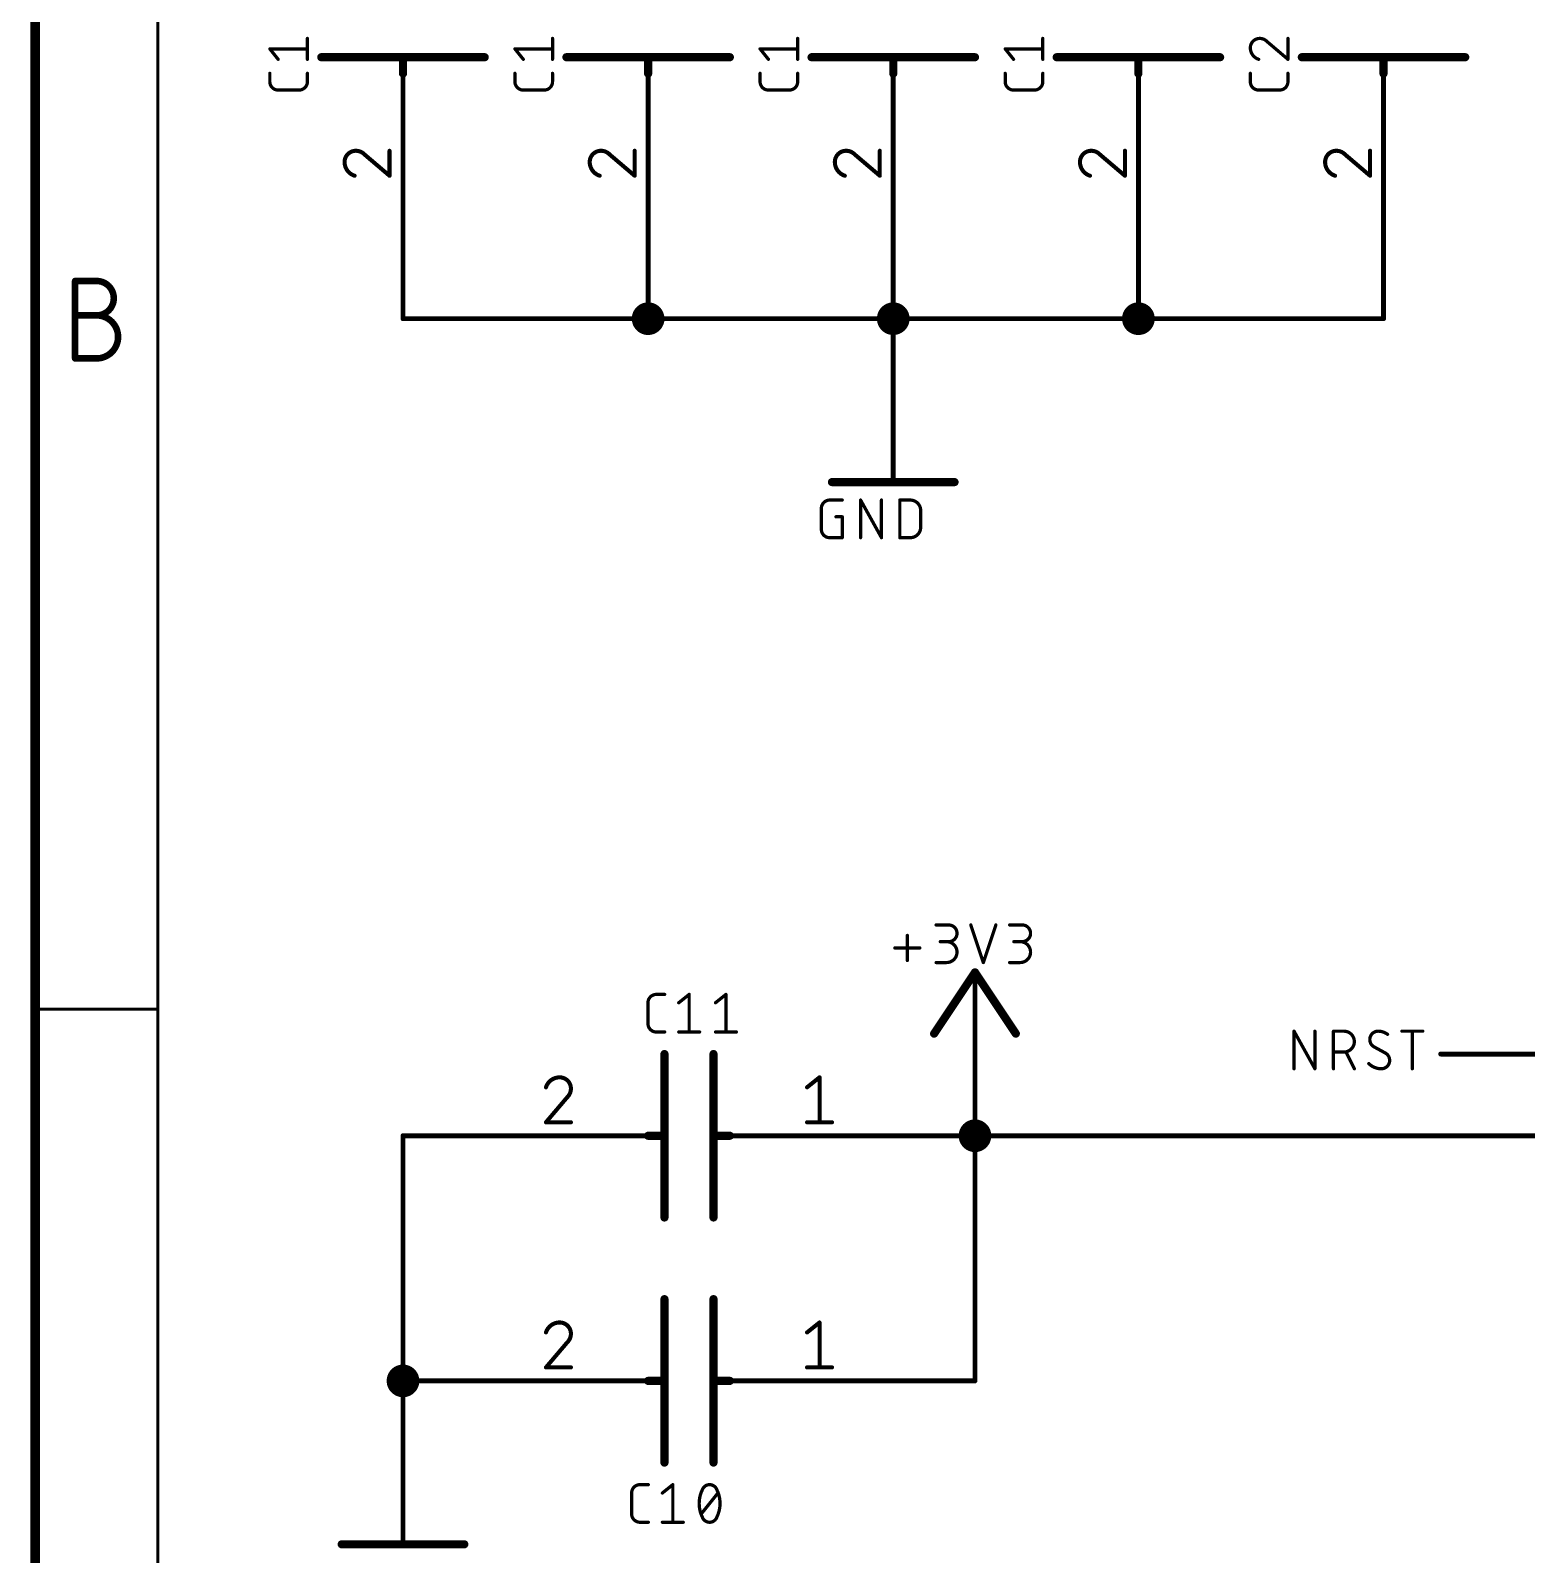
# Model space of a CAD drawing. Extents: x 0 to 261, y -15 to 164.
# Drawn here: x -0.15 to 46.36, y 57.34 to 104.72 of the extents above; entities that cross this region are included whole.
import ezdxf

# ---------------------------------------------------------------- set-up
doc = ezdxf.new("R2010")
doc.units = 0
for name, color, linetype in [('91', 110, 'CONTINUOUS'), ('94', 12, 'CONTINUOUS'), ('95', 253, 'CONTINUOUS'), ('96', 253, 'CONTINUOUS')]:
    doc.layers.add(name, color=color, linetype=linetype)

msp = doc.modelspace()

# ---------------------------------------------------------------- linework, layer by layer
at = {"layer": '91', "const_width": 0.1524}
for points in [[(11.43, 98.298), (11.43, 95.758)], [(19.05, 95.758), (19.05, 98.298)], [(26.67, 98.298), (26.67, 95.758)], [(34.29, 98.298), (34.29, 95.758)], [(41.91, 98.298), (41.91, 95.758)], [(11.43, 95.758), (19.05, 95.758)], [(26.67, 95.758), (19.05, 95.758)], [(34.29, 95.758), (26.67, 95.758)], [(26.67, 93.218), (26.67, 95.758)], [(41.91, 95.758), (34.29, 95.758)], [(29.21, 72.898), (29.21, 70.358)], [(49.53, 72.898), (43.688, 72.898)], [(13.97, 70.358), (11.43, 70.358)], [(11.43, 62.738), (11.43, 70.358)], [(26.67, 70.358), (29.21, 70.358)], [(29.21, 62.738), (29.21, 70.358)], [(49.53, 70.358), (29.21, 70.358)], [(13.97, 62.738), (11.43, 62.738)], [(11.43, 60.198), (11.43, 62.738)], [(26.67, 62.738), (29.21, 62.738)]]:
    msp.add_lwpolyline(points, dxfattribs=at)
at = {"layer": '91'}
for points, const_width in [([(11.4681, 98.298, 1), (11.3919, 98.298)], 0.0762), ([(19.0881, 98.298, 1), (19.0119, 98.298)], 0.0762), ([(26.7081, 98.298, 1), (26.6319, 98.298)], 0.0762), ([(34.3281, 98.298, 1), (34.2519, 98.298)], 0.0762), ([(41.9481, 98.298, 1), (41.8719, 98.298)], 0.0762), ([(19.05, 95.504, 1), (19.05, 96.012, 1), (19.05, 95.504)], 0.508), ([(26.67, 95.504, 1), (26.67, 96.012, 1), (26.67, 95.504)], 0.508), ([(34.29, 95.504, 1), (34.29, 96.012, 1), (34.29, 95.504)], 0.508), ([(11.43, 95.7961, 1), (11.43, 95.7199)], 0.0762), ([(11.3919, 95.758, 1), (11.4681, 95.758)], 0.0762), ([(19.05, 95.7961, 1), (19.05, 95.7199)], 0.0762), ([(19.0119, 95.758, 1), (19.0881, 95.758)], 0.0762), ([(19.05, 95.7199, 1), (19.05, 95.7961)], 0.0762), ([(26.67, 95.7961, 1), (26.67, 95.7199)], 0.0762), ([(26.7081, 95.758, 1), (26.6319, 95.758)], 0.0762), ([(26.6319, 95.758, 1), (26.7081, 95.758)], 0.0762), ([(26.67, 95.7199, 1), (26.67, 95.7961)], 0.0762), ([(34.29, 95.7961, 1), (34.29, 95.7199)], 0.0762), ([(34.2519, 95.758, 1), (34.3281, 95.758)], 0.0762), ([(34.29, 95.7199, 1), (34.29, 95.7961)], 0.0762), ([(41.8719, 95.758, 1), (41.9481, 95.758)], 0.0762), ([(41.91, 95.7199, 1), (41.91, 95.7961)], 0.0762), ([(26.6319, 93.218, 1), (26.7081, 93.218)], 0.0762), ([(29.2481, 72.898, 1), (29.1719, 72.898)], 0.0762), ([(43.688, 72.9361, 1), (43.688, 72.8599)], 0.0762), ([(29.21, 70.104, 1), (29.21, 70.612, 1), (29.21, 70.104)], 0.508), ([(11.43, 70.3961, 1), (11.43, 70.3199)], 0.0762), ([(11.4681, 70.358, 1), (11.3919, 70.358)], 0.0762), ([(13.97, 70.3199, 1), (13.97, 70.3961)], 0.0762), ([(26.67, 70.3961, 1), (26.67, 70.3199)], 0.0762), ([(29.2481, 70.358, 1), (29.1719, 70.358)], 0.0762), ([(29.21, 70.3961, 1), (29.21, 70.3199)], 0.0762), ([(29.1719, 70.358, 1), (29.2481, 70.358)], 0.0762), ([(29.21, 70.3199, 1), (29.21, 70.3961)], 0.0762), ([(11.43, 62.484, 1), (11.43, 62.992, 1), (11.43, 62.484)], 0.508), ([(11.43, 62.7761, 1), (11.43, 62.6999)], 0.0762), ([(11.4681, 62.738, 1), (11.3919, 62.738)], 0.0762), ([(11.3919, 62.738, 1), (11.4681, 62.738)], 0.0762), ([(13.97, 62.6999, 1), (13.97, 62.7761)], 0.0762), ([(26.67, 62.7761, 1), (26.67, 62.6999)], 0.0762), ([(29.1719, 62.738, 1), (29.2481, 62.738)], 0.0762), ([(29.21, 62.6999, 1), (29.21, 62.7761)], 0.0762), ([(11.3919, 60.198, 1), (11.4681, 60.198)], 0.0762)]:
    msp.add_lwpolyline(points, format="xyb", dxfattribs=dict(at, const_width=const_width))
at = {"layer": '94'}
for points, const_width in [([(0, 163.83), (0, -15.24)], 0.3), ([(3.81, 160.02), (3.81, -11.43)], 0.1), ([(13.97, 103.886), (8.89, 103.886)], 0.254), ([(11.43, 103.886), (11.43, 103.378)], 0.254), ([(21.59, 103.886), (16.51, 103.886)], 0.254), ([(19.05, 103.886), (19.05, 103.378)], 0.254), ([(29.21, 103.886), (24.13, 103.886)], 0.254), ([(26.67, 103.886), (26.67, 103.378)], 0.254), ([(36.83, 103.886), (31.75, 103.886)], 0.254), ([(34.29, 103.886), (34.29, 103.378)], 0.254), ([(44.45, 103.886), (39.37, 103.886)], 0.254), ([(41.91, 103.886), (41.91, 103.378)], 0.254), ([(11.43, 98.298), (11.43, 103.378)], 0.1524), ([(19.05, 98.298), (19.05, 103.378)], 0.1524), ([(26.67, 98.298), (26.67, 103.378)], 0.1524), ([(34.29, 98.298), (34.29, 103.378)], 0.1524), ([(41.91, 98.298), (41.91, 103.378)], 0.1524), ([(1.2364, 94.5229), (1.2364, 96.9297)], 0.2032), ([(1.2364, 96.9297), (1.905, 96.9297)], 0.2032), ([(1.2364, 95.86), (1.905, 95.86)], 0.2032), ([(1.905, 94.5229), (1.2364, 94.5229)], 0.2032), ([(26.67, 93.218), (26.67, 90.678)], 0.1524), ([(24.765, 90.678), (28.575, 90.678)], 0.254), ([(29.21, 75.438), (27.94, 73.533)], 0.254), ([(30.48, 73.533), (29.21, 75.438)], 0.254), ([(29.21, 72.898), (29.21, 75.438)], 0.1524), ([(0, 74.295), (3.81, 74.295)], 0.1), ([(19.558, 67.818), (19.558, 72.898)], 0.254), ([(21.082, 67.818), (21.082, 72.898)], 0.254), ([(13.97, 70.358), (19.05, 70.358)], 0.1524), ([(19.558, 70.358), (19.05, 70.358)], 0.254), ([(21.59, 70.358), (21.082, 70.358)], 0.254), ([(26.67, 70.358), (21.59, 70.358)], 0.1524), ([(19.558, 60.198), (19.558, 65.278)], 0.254), ([(21.082, 60.198), (21.082, 65.278)], 0.254), ([(13.97, 62.738), (19.05, 62.738)], 0.1524), ([(19.558, 62.738), (19.05, 62.738)], 0.254), ([(21.59, 62.738), (21.082, 62.738)], 0.254), ([(26.67, 62.738), (21.59, 62.738)], 0.1524), ([(11.43, 60.198), (11.43, 57.658)], 0.1524), ([(9.525, 57.658), (13.335, 57.658)], 0.254)]:
    msp.add_lwpolyline(points, dxfattribs=dict(at, const_width=const_width))
for points, const_width in [([(8.89, 103.9495, 1), (8.89, 103.8225)], 0.127), ([(11.4935, 103.886, 1), (11.3665, 103.886)], 0.127), ([(13.97, 103.8225, 1), (13.97, 103.9495)], 0.127), ([(16.51, 103.9495, 1), (16.51, 103.8225)], 0.127), ([(19.1135, 103.886, 1), (18.9865, 103.886)], 0.127), ([(21.59, 103.8225, 1), (21.59, 103.9495)], 0.127), ([(24.13, 103.9495, 1), (24.13, 103.8225)], 0.127), ([(26.7335, 103.886, 1), (26.6065, 103.886)], 0.127), ([(29.21, 103.8225, 1), (29.21, 103.9495)], 0.127), ([(31.75, 103.9495, 1), (31.75, 103.8225)], 0.127), ([(34.3535, 103.886, 1), (34.2265, 103.886)], 0.127), ([(36.83, 103.8225, 1), (36.83, 103.9495)], 0.127), ([(39.37, 103.9495, 1), (39.37, 103.8225)], 0.127), ([(41.9735, 103.886, 1), (41.8465, 103.886)], 0.127), ([(44.45, 103.8225, 1), (44.45, 103.9495)], 0.127), ([(11.3665, 103.378, 1), (11.4935, 103.378)], 0.127), ([(11.4681, 103.378, 1), (11.3919, 103.378)], 0.0762), ([(18.9865, 103.378, 1), (19.1135, 103.378)], 0.127), ([(19.0881, 103.378, 1), (19.0119, 103.378)], 0.0762), ([(26.6065, 103.378, 1), (26.7335, 103.378)], 0.127), ([(26.7081, 103.378, 1), (26.6319, 103.378)], 0.0762), ([(34.2265, 103.378, 1), (34.3535, 103.378)], 0.127), ([(34.3281, 103.378, 1), (34.2519, 103.378)], 0.0762), ([(41.8465, 103.378, 1), (41.9735, 103.378)], 0.127), ([(41.9481, 103.378, 1), (41.8719, 103.378)], 0.0762), ([(11.3919, 98.298, 1), (11.4681, 98.298)], 0.0762), ([(19.0119, 98.298, 1), (19.0881, 98.298)], 0.0762), ([(26.6319, 98.298, 1), (26.7081, 98.298)], 0.0762), ([(34.2519, 98.298, 1), (34.3281, 98.298)], 0.0762), ([(41.8719, 98.298, 1), (41.9481, 98.298)], 0.0762), ([(1.2872, 96.9297, 1), (1.1856, 96.9297)], 0.1016), ([(1.2364, 96.9805, 1), (1.2364, 96.8789)], 0.1016), ([(1.905, 95.86, 1), (1.905, 96.9297)], 0.2032), ([(1.905, 96.9805, 1), (1.905, 96.8789)], 0.1016), ([(1.905, 96.8789, 1), (1.905, 96.9805)], 0.1016), ([(1.2364, 95.9108, 1), (1.2364, 95.8092)], 0.1016), ([(1.905, 94.5228, 1), (1.905, 95.86)], 0.2032), ([(1.905, 95.9108, 1), (1.905, 95.8092)], 0.1016), ([(1.905, 95.9108, 1), (1.905, 95.8092)], 0.1016), ([(1.905, 95.8092, 1), (1.905, 95.9108)], 0.1016), ([(1.2364, 94.5737, 1), (1.2364, 94.4721)], 0.1016), ([(1.1856, 94.5229, 1), (1.2872, 94.5229)], 0.1016), ([(1.905, 94.5736, 1), (1.905, 94.472)], 0.1016), ([(1.905, 94.4721, 1), (1.905, 94.5737)], 0.1016), ([(26.7081, 93.218, 1), (26.6319, 93.218)], 0.0762), ([(24.765, 90.7415, 1), (24.765, 90.6145)], 0.127), ([(26.6319, 90.678, 1), (26.7081, 90.678)], 0.0762), ([(28.575, 90.6145, 1), (28.575, 90.7415)], 0.127), ([(29.2628, 75.4732, 1), (29.1572, 75.4028)], 0.127), ([(29.2628, 75.4028, 1), (29.1572, 75.4732)], 0.127), ([(29.2481, 75.438, 1), (29.1719, 75.438)], 0.0762), ([(0, 74.32, 1), (0, 74.27)], 0.05), ([(3.81, 74.27, 1), (3.81, 74.32)], 0.05), ([(27.8872, 73.5682, 1), (27.9928, 73.4978)], 0.127), ([(30.4272, 73.4978, 1), (30.5328, 73.5682)], 0.127), ([(19.6215, 72.898, 1), (19.4945, 72.898)], 0.127), ([(21.1455, 72.898, 1), (21.0185, 72.898)], 0.127), ([(29.1719, 72.898, 1), (29.2481, 72.898)], 0.0762), ([(13.97, 70.3961, 1), (13.97, 70.3199)], 0.0762), ([(19.05, 70.4215, 1), (19.05, 70.2945)], 0.127), ([(19.05, 70.3199, 1), (19.05, 70.3961)], 0.0762), ([(19.558, 70.2945, 1), (19.558, 70.4215)], 0.127), ([(21.082, 70.4215, 1), (21.082, 70.2945)], 0.127), ([(21.59, 70.3961, 1), (21.59, 70.3199)], 0.0762), ([(21.59, 70.2945, 1), (21.59, 70.4215)], 0.127), ([(26.67, 70.3199, 1), (26.67, 70.3961)], 0.0762), ([(19.4945, 67.818, 1), (19.6215, 67.818)], 0.127), ([(21.0185, 67.818, 1), (21.1455, 67.818)], 0.127), ([(19.6215, 65.278, 1), (19.4945, 65.278)], 0.127), ([(21.1455, 65.278, 1), (21.0185, 65.278)], 0.127), ([(13.97, 62.7761, 1), (13.97, 62.6999)], 0.0762), ([(19.05, 62.8015, 1), (19.05, 62.6745)], 0.127), ([(19.05, 62.6999, 1), (19.05, 62.7761)], 0.0762), ([(19.558, 62.6745, 1), (19.558, 62.8015)], 0.127), ([(21.082, 62.8015, 1), (21.082, 62.6745)], 0.127), ([(21.59, 62.7761, 1), (21.59, 62.6999)], 0.0762), ([(21.59, 62.6745, 1), (21.59, 62.8015)], 0.127), ([(26.67, 62.6999, 1), (26.67, 62.7761)], 0.0762), ([(11.4681, 60.198, 1), (11.3919, 60.198)], 0.0762), ([(19.4945, 60.198, 1), (19.6215, 60.198)], 0.127), ([(21.0185, 60.198, 1), (21.1455, 60.198)], 0.127), ([(9.525, 57.7215, 1), (9.525, 57.5945)], 0.127), ([(11.3919, 57.658, 1), (11.4681, 57.658)], 0.0762), ([(13.335, 57.5945, 1), (13.335, 57.7215)], 0.127)]:
    msp.add_lwpolyline(points, format="xyb", dxfattribs=dict(at, const_width=const_width))
at = {"layer": '95'}
for points, const_width in [([(8.4582, 103.8211), (8.4582, 104.4702)], 0.1016), ([(16.0782, 103.8211), (16.0782, 104.4702)], 0.1016), ([(23.6982, 103.8211), (23.6982, 104.4702)], 0.1016), ([(31.3182, 103.8211), (31.3182, 104.4702)], 0.1016), ([(38.2891, 104.3728), (38.9382, 103.8211)], 0.1016), ([(38.9382, 103.8211), (38.9382, 104.4702)], 0.1016), ([(7.5494, 103.8211), (7.2898, 104.1456)], 0.1016), ([(7.2898, 104.1456), (8.4582, 104.1456)], 0.1016), ([(15.1694, 103.8211), (14.9098, 104.1456)], 0.1016), ([(14.9098, 104.1456), (16.0782, 104.1456)], 0.1016), ([(22.7894, 103.8211), (22.5298, 104.1456)], 0.1016), ([(22.5298, 104.1456), (23.6982, 104.1456)], 0.1016), ([(30.4094, 103.8211), (30.1498, 104.1456)], 0.1016), ([(30.1498, 104.1456), (31.3182, 104.1456)], 0.1016), ([(7.2898, 103.1249), (7.2898, 103.3846)], 0.1016), ([(8.4582, 103.3846), (8.4582, 103.1249)], 0.1016), ([(14.9098, 103.1249), (14.9098, 103.3846)], 0.1016), ([(16.0782, 103.3846), (16.0782, 103.1249)], 0.1016), ([(22.5298, 103.1249), (22.5298, 103.3846)], 0.1016), ([(23.6982, 103.3846), (23.6982, 103.1249)], 0.1016), ([(30.1498, 103.1249), (30.1498, 103.3846)], 0.1016), ([(31.3182, 103.3846), (31.3182, 103.1249)], 0.1016), ([(37.7698, 103.1249), (37.7698, 103.3846)], 0.1016), ([(38.9382, 103.3846), (38.9382, 103.1249)], 0.1016), ([(8.1986, 102.8653), (7.5494, 102.8653)], 0.1016), ([(15.8186, 102.8653), (15.1694, 102.8653)], 0.1016), ([(23.4386, 102.8653), (22.7894, 102.8653)], 0.1016), ([(31.0586, 102.8653), (30.4094, 102.8653)], 0.1016), ([(38.6786, 102.8653), (38.0294, 102.8653)], 0.1016), ([(10.2348, 100.8613), (11.0109, 100.2016)], 0.127), ([(11.0109, 100.2016), (11.0109, 100.9777)], 0.127), ([(17.8548, 100.8613), (18.6309, 100.2016)], 0.127), ([(18.6309, 100.2016), (18.6309, 100.9777)], 0.127), ([(25.4748, 100.8613), (26.2509, 100.2016)], 0.127), ([(26.2509, 100.2016), (26.2509, 100.9777)], 0.127), ([(33.0948, 100.8613), (33.8709, 100.2016)], 0.127), ([(33.8709, 100.2016), (33.8709, 100.9777)], 0.127), ([(40.7148, 100.8613), (41.4909, 100.2016)], 0.127), ([(41.4909, 100.2016), (41.4909, 100.9777)], 0.127), ([(19.0453, 73.8434), (19.0453, 74.4926)], 0.1016), ([(19.3049, 74.7522), (19.5646, 74.7522)], 0.1016), ([(20.0011, 74.4926), (20.3256, 74.7522)], 0.1016), ([(20.3256, 74.7522), (20.3256, 73.5838)], 0.1016), ([(21.1441, 74.4926), (21.4686, 74.7522)], 0.1016), ([(21.4686, 74.7522), (21.4686, 73.5838)], 0.1016), ([(19.5646, 73.5838), (19.3049, 73.5838)], 0.1016), ([(20.0011, 73.5838), (20.6502, 73.5838)], 0.1016), ([(21.1441, 73.5838), (21.7932, 73.5838)], 0.1016), ([(39.1273, 72.4408), (39.1273, 73.6092)], 0.1016), ([(39.1273, 73.6092), (39.7764, 72.4408)], 0.1016), ([(39.7764, 72.4408), (39.7764, 73.6092)], 0.1016), ([(40.3539, 72.4408), (40.3539, 73.6092)], 0.1016), ([(40.3539, 73.6092), (40.6784, 73.6092)], 0.1016), ([(42.4801, 73.6092), (43.1292, 73.6092)], 0.1016), ([(42.8046, 72.4408), (42.8046, 73.6092)], 0.1016), ([(40.6784, 72.9601), (40.3539, 72.9601)], 0.1016), ([(41.003, 72.4408), (40.7433, 72.9601)], 0.1016), ([(41.9707, 72.9276), (41.6137, 73.1224)], 0.1016), ([(23.9903, 71.8637), (24.3784, 72.1741)], 0.127), ([(24.3784, 72.1741), (24.3784, 70.7771)], 0.127), ([(16.5333, 71.5532), (15.8736, 70.7771)], 0.127), ([(15.8736, 70.7771), (16.6497, 70.7771)], 0.127), ([(23.9903, 70.7771), (24.7664, 70.7771)], 0.127), ([(23.9903, 64.2437), (24.3784, 64.5541)], 0.127), ([(24.3784, 64.5541), (24.3784, 63.1571)], 0.127), ([(16.5333, 63.9332), (15.8736, 63.1571)], 0.127), ([(15.8736, 63.1571), (16.6497, 63.1571)], 0.127), ([(23.9903, 63.1571), (24.7664, 63.1571)], 0.127), ([(18.5373, 58.6034), (18.5373, 59.2526)], 0.1016), ([(18.7969, 59.5122), (19.0566, 59.5122)], 0.1016), ([(19.4931, 59.2526), (19.8176, 59.5122)], 0.1016), ([(19.8176, 59.5122), (19.8176, 58.3438)], 0.1016), ([(20.701, 58.6034), (21.2203, 59.2526)], 0.1016), ([(19.0566, 58.3438), (18.7969, 58.3438)], 0.1016), ([(19.4931, 58.3438), (20.1422, 58.3438)], 0.1016)]:
    msp.add_lwpolyline(points, dxfattribs=dict(at, const_width=const_width))
for points, const_width in [([(8.4836, 104.4702, 1), (8.4328, 104.4702)], 0.0508), ([(16.1036, 104.4702, 1), (16.0528, 104.4702)], 0.0508), ([(23.7236, 104.4702, 1), (23.6728, 104.4702)], 0.0508), ([(31.3436, 104.4702, 1), (31.2928, 104.4702)], 0.0508), ([(38.0619, 104.4702, 0.4142), (37.7698, 104.1781)], 0.1016), ([(37.7698, 104.1781, 0.3252), (38.0294, 103.8211)], 0.1016), ([(37.7952, 104.1781, 1), (37.7444, 104.1781)], 0.0508), ([(38.2891, 104.3728, 0.2053), (38.0619, 104.4702)], 0.1016), ([(38.0619, 104.4956, 1), (38.0619, 104.4448)], 0.0508), ([(38.0619, 104.4448, 1), (38.0619, 104.4956)], 0.0508), ([(38.3055, 104.3922, 1), (38.2726, 104.3535)], 0.0508), ([(38.2707, 104.3553, 1), (38.3075, 104.3904)], 0.0508), ([(38.9636, 104.4702, 1), (38.9128, 104.4702)], 0.0508), ([(7.3096, 104.1615, 1), (7.27, 104.1298)], 0.0508), ([(7.2898, 104.171, 1), (7.2898, 104.1202)], 0.0508), ([(7.5296, 103.8052, 1), (7.5693, 103.837)], 0.0508), ([(8.4328, 103.8211, 1), (8.4836, 103.8211)], 0.0508), ([(8.4582, 104.1202, 1), (8.4582, 104.171)], 0.0508), ([(14.9296, 104.1615, 1), (14.89, 104.1298)], 0.0508), ([(14.9098, 104.171, 1), (14.9098, 104.1202)], 0.0508), ([(15.1496, 103.8052, 1), (15.1893, 103.837)], 0.0508), ([(16.0528, 103.8211, 1), (16.1036, 103.8211)], 0.0508), ([(16.0782, 104.1202, 1), (16.0782, 104.171)], 0.0508), ([(22.5496, 104.1615, 1), (22.51, 104.1298)], 0.0508), ([(22.5298, 104.171, 1), (22.5298, 104.1202)], 0.0508), ([(22.7696, 103.8052, 1), (22.8093, 103.837)], 0.0508), ([(23.6728, 103.8211, 1), (23.7236, 103.8211)], 0.0508), ([(23.6982, 104.1202, 1), (23.6982, 104.171)], 0.0508), ([(30.1696, 104.1615, 1), (30.13, 104.1298)], 0.0508), ([(30.1498, 104.171, 1), (30.1498, 104.1202)], 0.0508), ([(30.3896, 103.8052, 1), (30.4293, 103.837)], 0.0508), ([(31.2928, 103.8211, 1), (31.3436, 103.8211)], 0.0508), ([(31.3182, 104.1202, 1), (31.3182, 104.171)], 0.0508), ([(37.7444, 104.1781, 1), (37.7952, 104.1781)], 0.0508), ([(38.0216, 103.7969, 1), (38.0373, 103.8453)], 0.0508), ([(38.9128, 103.8211, 1), (38.9636, 103.8211)], 0.0508), ([(38.9217, 103.8017, 1), (38.9547, 103.8404)], 0.0508), ([(7.3152, 103.3846, 1), (7.2644, 103.3846)], 0.0508), ([(8.4836, 103.3846, 1), (8.4328, 103.3846)], 0.0508), ([(14.9352, 103.3846, 1), (14.8844, 103.3846)], 0.0508), ([(16.1036, 103.3846, 1), (16.0528, 103.3846)], 0.0508), ([(22.5552, 103.3846, 1), (22.5044, 103.3846)], 0.0508), ([(23.7236, 103.3846, 1), (23.6728, 103.3846)], 0.0508), ([(30.1752, 103.3846, 1), (30.1244, 103.3846)], 0.0508), ([(31.3436, 103.3846, 1), (31.2928, 103.3846)], 0.0508), ([(37.7952, 103.3846, 1), (37.7444, 103.3846)], 0.0508), ([(38.9636, 103.3846, 1), (38.9128, 103.3846)], 0.0508), ([(7.2898, 103.1249, 0.4142), (7.5494, 102.8653)], 0.1016), ([(7.3152, 103.1249, 1), (7.2644, 103.1249)], 0.0508), ([(7.2644, 103.1249, 1), (7.3152, 103.1249)], 0.0508), ([(7.5494, 102.8907, 1), (7.5494, 102.8399)], 0.0508), ([(7.5494, 102.8399, 1), (7.5494, 102.8907)], 0.0508), ([(8.1986, 102.8653, 0.4142), (8.4582, 103.1249)], 0.1016), ([(8.1986, 102.8907, 1), (8.1986, 102.8399)], 0.0508), ([(8.1986, 102.8399, 1), (8.1986, 102.8907)], 0.0508), ([(8.4836, 103.1249, 1), (8.4328, 103.1249)], 0.0508), ([(8.4328, 103.1249, 1), (8.4836, 103.1249)], 0.0508), ([(14.9098, 103.1249, 0.4142), (15.1694, 102.8653)], 0.1016), ([(14.9352, 103.1249, 1), (14.8844, 103.1249)], 0.0508), ([(14.8844, 103.1249, 1), (14.9352, 103.1249)], 0.0508), ([(15.1694, 102.8907, 1), (15.1694, 102.8399)], 0.0508), ([(15.1694, 102.8399, 1), (15.1694, 102.8907)], 0.0508), ([(15.8186, 102.8653, 0.4142), (16.0782, 103.1249)], 0.1016), ([(15.8186, 102.8907, 1), (15.8186, 102.8399)], 0.0508), ([(15.8186, 102.8399, 1), (15.8186, 102.8907)], 0.0508), ([(16.1036, 103.1249, 1), (16.0528, 103.1249)], 0.0508), ([(16.0528, 103.1249, 1), (16.1036, 103.1249)], 0.0508), ([(22.5298, 103.1249, 0.4142), (22.7894, 102.8653)], 0.1016), ([(22.5552, 103.1249, 1), (22.5044, 103.1249)], 0.0508), ([(22.5044, 103.1249, 1), (22.5552, 103.1249)], 0.0508), ([(22.7894, 102.8907, 1), (22.7894, 102.8399)], 0.0508), ([(22.7894, 102.8399, 1), (22.7894, 102.8907)], 0.0508), ([(23.4386, 102.8653, 0.4142), (23.6982, 103.1249)], 0.1016), ([(23.4386, 102.8907, 1), (23.4386, 102.8399)], 0.0508), ([(23.4386, 102.8399, 1), (23.4386, 102.8907)], 0.0508), ([(23.7236, 103.1249, 1), (23.6728, 103.1249)], 0.0508), ([(23.6728, 103.1249, 1), (23.7236, 103.1249)], 0.0508), ([(30.1498, 103.1249, 0.4142), (30.4094, 102.8653)], 0.1016), ([(30.1752, 103.1249, 1), (30.1244, 103.1249)], 0.0508), ([(30.1244, 103.1249, 1), (30.1752, 103.1249)], 0.0508), ([(30.4094, 102.8907, 1), (30.4094, 102.8399)], 0.0508), ([(30.4094, 102.8399, 1), (30.4094, 102.8907)], 0.0508), ([(31.0586, 102.8653, 0.4142), (31.3182, 103.1249)], 0.1016), ([(31.0586, 102.8907, 1), (31.0586, 102.8399)], 0.0508), ([(31.0586, 102.8399, 1), (31.0586, 102.8907)], 0.0508), ([(31.3436, 103.1249, 1), (31.2928, 103.1249)], 0.0508), ([(31.2928, 103.1249, 1), (31.3436, 103.1249)], 0.0508), ([(37.7698, 103.1249, 0.4142), (38.0294, 102.8653)], 0.1016), ([(37.7952, 103.1249, 1), (37.7444, 103.1249)], 0.0508), ([(37.7444, 103.1249, 1), (37.7952, 103.1249)], 0.0508), ([(38.0294, 102.8907, 1), (38.0294, 102.8399)], 0.0508), ([(38.0294, 102.8399, 1), (38.0294, 102.8907)], 0.0508), ([(38.6786, 102.8653, 0.4142), (38.9382, 103.1249)], 0.1016), ([(38.6786, 102.8907, 1), (38.6786, 102.8399)], 0.0508), ([(38.6786, 102.8399, 1), (38.6786, 102.8907)], 0.0508), ([(38.9636, 103.1249, 1), (38.9128, 103.1249)], 0.0508), ([(38.9128, 103.1249, 1), (38.9636, 103.1249)], 0.0508), ([(9.9632, 100.9777, 0.4142), (9.6139, 100.6285)], 0.127), ([(10.2348, 100.8613, 0.2053), (9.9632, 100.9777)], 0.127), ([(9.9631, 101.0094, 1), (9.9632, 100.946)], 0.0635), ([(9.9632, 100.9459, 1), (9.9632, 101.0095)], 0.0635), ([(10.2554, 100.8855, 1), (10.2142, 100.8371)], 0.0635), ([(10.2118, 100.8394, 1), (10.2578, 100.8832)], 0.0635), ([(11.0427, 100.9777, 1), (10.9792, 100.9777)], 0.0635), ([(17.5831, 100.9777, 0.4142), (17.2339, 100.6285)], 0.127), ([(17.8548, 100.8613, 0.2053), (17.5831, 100.9777)], 0.127), ([(17.5831, 101.0094, 1), (17.5832, 100.946)], 0.0635), ([(17.5831, 100.9459, 1), (17.5831, 101.0095)], 0.0635), ([(17.8754, 100.8855, 1), (17.8342, 100.8371)], 0.0635), ([(17.8318, 100.8394, 1), (17.8778, 100.8832)], 0.0635), ([(18.6626, 100.9777, 1), (18.5992, 100.9777)], 0.0635), ([(25.2032, 100.9777, 0.4142), (24.8539, 100.6285)], 0.127), ([(25.4748, 100.8613, 0.2053), (25.2032, 100.9777)], 0.127), ([(25.2031, 101.0094, 1), (25.2032, 100.946)], 0.0635), ([(25.2032, 100.9459, 1), (25.2032, 101.0095)], 0.0635), ([(25.4954, 100.8855, 1), (25.4542, 100.8371)], 0.0635), ([(25.4518, 100.8394, 1), (25.4978, 100.8832)], 0.0635), ([(26.2827, 100.9777, 1), (26.2192, 100.9777)], 0.0635), ([(32.8231, 100.9777, 0.4142), (32.4739, 100.6285)], 0.127), ([(33.0948, 100.8613, 0.2053), (32.8231, 100.9777)], 0.127), ([(32.8231, 101.0094, 1), (32.8232, 100.946)], 0.0635), ([(32.8231, 100.9459, 1), (32.8231, 101.0095)], 0.0635), ([(33.1154, 100.8855, 1), (33.0742, 100.8371)], 0.0635), ([(33.0718, 100.8394, 1), (33.1178, 100.8832)], 0.0635), ([(33.9027, 100.9777, 1), (33.8391, 100.9777)], 0.0635), ([(40.4432, 100.9777, 0.4142), (40.0939, 100.6285)], 0.127), ([(40.7148, 100.8613, 0.2053), (40.4432, 100.9777)], 0.127), ([(40.4431, 101.0094, 1), (40.4432, 100.946)], 0.0635), ([(40.4432, 100.9459, 1), (40.4432, 101.0095)], 0.0635), ([(40.7354, 100.8855, 1), (40.6942, 100.8371)], 0.0635), ([(40.6918, 100.8394, 1), (40.7378, 100.8832)], 0.0635), ([(41.5227, 100.9777, 1), (41.4592, 100.9777)], 0.0635), ([(9.6139, 100.6285, 0.3252), (9.9243, 100.2016)], 0.127), ([(9.6456, 100.6285, 1), (9.5822, 100.6284)], 0.0635), ([(9.5822, 100.6285, 1), (9.6457, 100.6285)], 0.0635), ([(17.2339, 100.6285, 0.3252), (17.5443, 100.2016)], 0.127), ([(17.2656, 100.6285, 1), (17.2022, 100.6284)], 0.0635), ([(17.2022, 100.6285, 1), (17.2657, 100.6285)], 0.0635), ([(24.8539, 100.6285, 0.3252), (25.1643, 100.2016)], 0.127), ([(24.8856, 100.6285, 1), (24.8222, 100.6284)], 0.0635), ([(24.8222, 100.6285, 1), (24.8856, 100.6285)], 0.0635), ([(32.4739, 100.6285, 0.3252), (32.7843, 100.2016)], 0.127), ([(32.5056, 100.6285, 1), (32.4422, 100.6284)], 0.0635), ([(32.4421, 100.6285, 1), (32.5057, 100.6285)], 0.0635), ([(40.0939, 100.6285, 0.3252), (40.4043, 100.2016)], 0.127), ([(40.1256, 100.6285, 1), (40.0622, 100.6284)], 0.0635), ([(40.0622, 100.6285, 1), (40.1257, 100.6285)], 0.0635), ([(9.9146, 100.1714, 1), (9.9341, 100.2318)], 0.0635), ([(10.9792, 100.2016, 1), (11.0427, 100.2016)], 0.0635), ([(10.9903, 100.1774, 1), (11.0315, 100.2258)], 0.0635), ([(17.5346, 100.1714, 1), (17.5541, 100.2318)], 0.0635), ([(18.5992, 100.2016, 1), (18.6626, 100.2016)], 0.0635), ([(18.6103, 100.1774, 1), (18.6515, 100.2258)], 0.0635), ([(25.1546, 100.1714, 1), (25.1741, 100.2318)], 0.0635), ([(26.2192, 100.2016, 1), (26.2827, 100.2016)], 0.0635), ([(26.2303, 100.1774, 1), (26.2715, 100.2258)], 0.0635), ([(32.7746, 100.1714, 1), (32.7941, 100.2318)], 0.0635), ([(33.8391, 100.2016, 1), (33.9027, 100.2016)], 0.0635), ([(33.8503, 100.1774, 1), (33.8915, 100.2258)], 0.0635), ([(40.3946, 100.1714, 1), (40.4141, 100.2318)], 0.0635), ([(41.4592, 100.2016, 1), (41.5227, 100.2016)], 0.0635), ([(41.4703, 100.1774, 1), (41.5115, 100.2258)], 0.0635), ([(19.3049, 74.7522, 0.4142), (19.0453, 74.4926)], 0.1016), ([(19.0707, 74.4926, 1), (19.0199, 74.4926)], 0.0508), ([(19.0199, 74.4926, 1), (19.0707, 74.4926)], 0.0508), ([(19.3049, 74.7776, 1), (19.3049, 74.7268)], 0.0508), ([(19.3049, 74.7268, 1), (19.3049, 74.7776)], 0.0508), ([(19.5646, 74.7268, 1), (19.5646, 74.7776)], 0.0508), ([(19.9852, 74.5124, 1), (20.017, 74.4727)], 0.0508), ([(20.351, 74.7522, 1), (20.3002, 74.7522)], 0.0508), ([(20.3415, 74.7324, 1), (20.3098, 74.772)], 0.0508), ([(21.1282, 74.5124, 1), (21.16, 74.4727)], 0.0508), ([(21.494, 74.7522, 1), (21.4432, 74.7522)], 0.0508), ([(21.4845, 74.7324, 1), (21.4528, 74.772)], 0.0508), ([(19.0453, 73.8434, 0.4142), (19.3049, 73.5838)], 0.1016), ([(19.0707, 73.8434, 1), (19.0199, 73.8434)], 0.0508), ([(19.0199, 73.8434, 1), (19.0707, 73.8434)], 0.0508), ([(19.3049, 73.6092, 1), (19.3049, 73.5584)], 0.0508), ([(19.3049, 73.5584, 1), (19.3049, 73.6092)], 0.0508), ([(19.5646, 73.5584, 1), (19.5646, 73.6092)], 0.0508), ([(20.0011, 73.6092, 1), (20.0011, 73.5584)], 0.0508), ([(20.3002, 73.5838, 1), (20.351, 73.5838)], 0.0508), ([(20.6502, 73.5584, 1), (20.6502, 73.6092)], 0.0508), ([(21.1441, 73.6092, 1), (21.1441, 73.5584)], 0.0508), ([(21.4432, 73.5838, 1), (21.494, 73.5838)], 0.0508), ([(21.7932, 73.5584, 1), (21.7932, 73.6092)], 0.0508), ([(39.1527, 73.6092, 1), (39.1019, 73.6092)], 0.0508), ([(39.1495, 73.6215, 1), (39.1051, 73.5969)], 0.0508), ([(39.8018, 73.6092, 1), (39.751, 73.6092)], 0.0508), ([(40.3793, 73.6092, 1), (40.3285, 73.6092)], 0.0508), ([(40.3539, 73.6346, 1), (40.3539, 73.5838)], 0.0508), ([(40.6784, 72.9601, 1), (40.6784, 73.6092)], 0.1016), ([(40.6784, 73.6346, 1), (40.6784, 73.5838)], 0.0508), ([(40.6784, 73.5838, 1), (40.6784, 73.6346)], 0.0508), ([(41.7435, 73.6092, 0.4142), (41.4838, 73.3496)], 0.1016), ([(42.0356, 73.5118, 0.1623), (41.7435, 73.6092)], 0.1016), ([(41.7435, 73.6346, 1), (41.7435, 73.5838)], 0.0508), ([(41.7435, 73.5838, 1), (41.7435, 73.6346)], 0.0508), ([(42.0204, 73.4915, 1), (42.0508, 73.5322)], 0.0508), ([(42.4801, 73.6346, 1), (42.4801, 73.5838)], 0.0508), ([(42.83, 73.6092, 1), (42.7792, 73.6092)], 0.0508), ([(43.1292, 73.5838, 1), (43.1292, 73.6346)], 0.0508), ([(40.3539, 72.9855, 1), (40.3539, 72.9347)], 0.0508), ([(40.6784, 72.9855, 1), (40.6784, 72.9347)], 0.0508), ([(40.6784, 72.9347, 1), (40.6784, 72.9855)], 0.0508), ([(40.766, 72.9714, 1), (40.7206, 72.9487)], 0.0508), ([(41.4838, 73.3496, 0.2656), (41.6137, 73.1224)], 0.1016), ([(41.5092, 73.3496, 1), (41.4584, 73.3496)], 0.0508), ([(41.4584, 73.3496, 1), (41.5092, 73.3496)], 0.0508), ([(41.6258, 73.1447, 1), (41.6015, 73.1001)], 0.0508), ([(41.6008, 73.1005, 1), (41.6266, 73.1442)], 0.0508), ([(42.1005, 72.7004, 0.2656), (41.9707, 72.9276)], 0.1016), ([(41.9836, 72.9495, 1), (41.9578, 72.9057)], 0.0508), ([(41.9585, 72.9053, 1), (41.9828, 72.9499)], 0.0508), ([(41.4514, 72.6031, 0.2), (41.8409, 72.4408)], 0.1016), ([(41.4694, 72.621, 1), (41.4334, 72.5852)], 0.0508), ([(41.8409, 72.4408, 0.4142), (42.1005, 72.7004)], 0.1016), ([(41.8409, 72.4662, 1), (41.8409, 72.4154)], 0.0508), ([(41.8409, 72.4154, 1), (41.8409, 72.4662)], 0.0508), ([(42.1259, 72.7004, 1), (42.0751, 72.7004)], 0.0508), ([(42.0751, 72.7004, 1), (42.1259, 72.7004)], 0.0508), ([(16.3005, 72.1741, 0.3252), (15.8736, 71.8637)], 0.127), ([(16.3005, 72.2059, 1), (16.3005, 72.1424)], 0.0635), ([(16.6497, 71.8248, 0.4142), (16.3005, 72.1741)], 0.127), ([(16.3005, 72.1424, 1), (16.3004, 72.2058)], 0.0635), ([(24.4101, 72.1741, 1), (24.3466, 72.1741)], 0.0635), ([(24.3982, 72.1493, 1), (24.3585, 72.1989)], 0.0635), ([(39.1019, 72.4408, 1), (39.1527, 72.4408)], 0.0508), ([(39.751, 72.4408, 1), (39.8018, 72.4408)], 0.0508), ([(39.7542, 72.4285, 1), (39.7986, 72.4531)], 0.0508), ([(40.3285, 72.4408, 1), (40.3793, 72.4408)], 0.0508), ([(40.9803, 72.4294, 1), (41.0257, 72.4522)], 0.0508), ([(42.7792, 72.4408, 1), (42.83, 72.4408)], 0.0508), ([(15.8434, 71.8734, 1), (15.9038, 71.8539)], 0.0635), ([(16.5333, 71.5532, 0.2053), (16.6497, 71.8248)], 0.127), ([(16.5114, 71.5762, 1), (16.5552, 71.5302)], 0.0635), ([(16.5575, 71.5326, 1), (16.5091, 71.5738)], 0.0635), ([(16.6814, 71.8248, 1), (16.618, 71.8249)], 0.0635), ([(16.618, 71.8248, 1), (16.6814, 71.8248)], 0.0635), ([(23.9705, 71.8884, 1), (24.0101, 71.8389)], 0.0635), ([(15.8736, 70.8089, 1), (15.8736, 70.7454)], 0.0635), ([(15.8494, 70.7977, 1), (15.8978, 70.7565)], 0.0635), ([(16.6497, 70.7454, 1), (16.6497, 70.8089)], 0.0635), ([(23.9903, 70.8089, 1), (23.9903, 70.7454)], 0.0635), ([(24.3466, 70.7771, 1), (24.4101, 70.7771)], 0.0635), ([(24.7664, 70.7454, 1), (24.7664, 70.8089)], 0.0635), ([(16.3005, 64.5541, 0.3252), (15.8736, 64.2437)], 0.127), ([(16.6497, 64.2049, 0.4142), (16.3005, 64.5541)], 0.127), ([(16.3005, 64.5859, 1), (16.3005, 64.5224)], 0.0635), ([(16.3005, 64.5224, 1), (16.3004, 64.5858)], 0.0635), ([(24.4101, 64.5541, 1), (24.3466, 64.5541)], 0.0635), ([(24.3982, 64.5293, 1), (24.3585, 64.5789)], 0.0635), ([(15.8434, 64.2534, 1), (15.9038, 64.2339)], 0.0635), ([(16.5333, 63.9332, 0.2053), (16.6497, 64.2049)], 0.127), ([(16.5114, 63.9562, 1), (16.5552, 63.9102)], 0.0635), ([(16.5575, 63.9126, 1), (16.5091, 63.9538)], 0.0635), ([(16.6814, 64.2048, 1), (16.618, 64.2049)], 0.0635), ([(16.618, 64.2049, 1), (16.6814, 64.2049)], 0.0635), ([(23.9705, 64.2684, 1), (24.0101, 64.2189)], 0.0635), ([(15.8736, 63.1889, 1), (15.8736, 63.1253)], 0.0635), ([(15.8494, 63.1777, 1), (15.8978, 63.1365)], 0.0635), ([(16.6497, 63.1253, 1), (16.6497, 63.1889)], 0.0635), ([(23.9903, 63.1889, 1), (23.9903, 63.1253)], 0.0635), ([(24.3466, 63.1571, 1), (24.4101, 63.1571)], 0.0635), ([(24.7664, 63.1253, 1), (24.7664, 63.1889)], 0.0635), ([(18.7969, 59.5122, 0.4142), (18.5373, 59.2526)], 0.1016), ([(18.5627, 59.2526, 1), (18.5119, 59.2526)], 0.0508), ([(18.5119, 59.2526, 1), (18.5627, 59.2526)], 0.0508), ([(18.7969, 59.5376, 1), (18.7969, 59.4868)], 0.0508), ([(18.7969, 59.4868, 1), (18.7969, 59.5376)], 0.0508), ([(19.0566, 59.4868, 1), (19.0566, 59.5376)], 0.0508), ([(19.4772, 59.2724, 1), (19.509, 59.2327)], 0.0508), ([(19.843, 59.5122, 1), (19.7922, 59.5122)], 0.0508), ([(19.8335, 59.4924, 1), (19.8018, 59.532)], 0.0508), ([(20.7335, 59.3499, 0.1139), (20.6361, 58.928)], 0.1016), ([(20.7094, 59.3582, 1), (20.7575, 59.3417)], 0.0508), ([(20.9606, 59.5122, 0.3205), (20.7335, 59.3499)], 0.1016), ([(20.7563, 59.3388, 1), (20.7106, 59.3611)], 0.0508), ([(21.1878, 59.3499, 0.3205), (20.9606, 59.5122)], 0.1016), ([(20.9606, 59.5376, 1), (20.9606, 59.4868)], 0.0508), ([(20.9606, 59.4868, 1), (20.9606, 59.5376)], 0.0508), ([(21.2107, 59.3611, 1), (21.165, 59.3388)], 0.0508), ([(21.2852, 58.928, 0.1139), (21.1878, 59.3499)], 0.1016), ([(21.1638, 59.3417, 1), (21.2119, 59.3582)], 0.0508), ([(21.2401, 59.2367, 1), (21.2005, 59.2684)], 0.0508), ([(20.6361, 58.928, 0.1139), (20.7335, 58.5061)], 0.1016), ([(20.6615, 58.928, 1), (20.6107, 58.928)], 0.0508), ([(20.6107, 58.928, 1), (20.6615, 58.928)], 0.0508), ([(21.1878, 58.5061, 0.1139), (21.2852, 58.928)], 0.1016), ([(21.3106, 58.928, 1), (21.2598, 58.928)], 0.0508), ([(21.2598, 58.928, 1), (21.3106, 58.928)], 0.0508), ([(18.5373, 58.6034, 0.4142), (18.7969, 58.3438)], 0.1016), ([(18.5627, 58.6034, 1), (18.5119, 58.6034)], 0.0508), ([(18.5119, 58.6034, 1), (18.5627, 58.6034)], 0.0508), ([(18.7969, 58.3692, 1), (18.7969, 58.3184)], 0.0508), ([(18.7969, 58.3184, 1), (18.7969, 58.3692)], 0.0508), ([(19.0566, 58.3184, 1), (19.0566, 58.3692)], 0.0508), ([(19.4931, 58.3692, 1), (19.4931, 58.3184)], 0.0508), ([(19.7922, 58.3438, 1), (19.843, 58.3438)], 0.0508), ([(20.1422, 58.3184, 1), (20.1422, 58.3692)], 0.0508), ([(20.6812, 58.6193, 1), (20.7208, 58.5876)], 0.0508), ([(20.7575, 58.5143, 1), (20.7094, 58.4978)], 0.0508), ([(20.7335, 58.5061, 0.3205), (20.9606, 58.3438)], 0.1016), ([(20.7106, 58.4949, 1), (20.7563, 58.5172)], 0.0508), ([(20.9606, 58.3438, 0.3205), (21.1878, 58.5061)], 0.1016), ([(20.9606, 58.3692, 1), (20.9606, 58.3184)], 0.0508), ([(20.9606, 58.3184, 1), (20.9606, 58.3692)], 0.0508), ([(21.165, 58.5172, 1), (21.2107, 58.4949)], 0.0508), ([(21.2119, 58.4978, 1), (21.1638, 58.5143)], 0.0508)]:
    msp.add_lwpolyline(points, format="xyb", dxfattribs=dict(at, const_width=const_width))
at = {"layer": '96'}
for points, const_width in [([(24.6944, 90.1192, 0.4142), (24.4348, 89.8596)], 0.1016), ([(24.6944, 90.1446, 1), (24.6944, 90.0938)], 0.0508), ([(24.6944, 90.0938, 1), (24.6944, 90.1446)], 0.0508), ([(25.0839, 90.0938, 1), (25.0839, 90.1446)], 0.0508), ([(25.6794, 90.1192, 1), (25.6286, 90.1192)], 0.0508), ([(25.6762, 90.1315, 1), (25.6318, 90.1069)], 0.0508), ([(26.3285, 90.1192, 1), (26.2777, 90.1192)], 0.0508), ([(26.8986, 90.1192, 1), (26.8478, 90.1192)], 0.0508), ([(26.8732, 90.1446, 1), (26.8732, 90.0938)], 0.0508), ([(27.5223, 89.7946, 0.4142), (27.1977, 90.1192)], 0.1016), ([(27.1977, 90.1446, 1), (27.1977, 90.0938)], 0.0508), ([(27.1977, 90.0938, 1), (27.1977, 90.1446)], 0.0508), ([(24.4602, 89.8596, 1), (24.4094, 89.8596)], 0.0508), ([(24.4094, 89.8596, 1), (24.4602, 89.8596)], 0.0508), ([(24.8892, 89.6253, 1), (24.8892, 89.5745)], 0.0508), ([(25.1093, 89.5999, 1), (25.0585, 89.5999)], 0.0508), ([(25.0839, 89.5745, 1), (25.0839, 89.6253)], 0.0508), ([(27.5477, 89.7946, 1), (27.4969, 89.7946)], 0.0508), ([(27.4969, 89.7946, 1), (27.5477, 89.7946)], 0.0508), ([(24.4348, 89.2104, 0.4142), (24.6944, 88.9508)], 0.1016), ([(24.4602, 89.2104, 1), (24.4094, 89.2104)], 0.0508), ([(24.4094, 89.2104, 1), (24.4602, 89.2104)], 0.0508), ([(27.1977, 88.9508, 0.4142), (27.5223, 89.2754)], 0.1016), ([(27.5477, 89.2754, 1), (27.4969, 89.2754)], 0.0508), ([(27.4969, 89.2754, 1), (27.5477, 89.2754)], 0.0508), ([(24.6944, 88.9762, 1), (24.6944, 88.9254)], 0.0508), ([(24.6944, 88.9254, 1), (24.6944, 88.9762)], 0.0508), ([(25.0585, 88.9508, 1), (25.1093, 88.9508)], 0.0508), ([(25.0839, 88.9254, 1), (25.0839, 88.9762)], 0.0508), ([(25.6286, 88.9508, 1), (25.6794, 88.9508)], 0.0508), ([(26.2777, 88.9508, 1), (26.3285, 88.9508)], 0.0508), ([(26.2809, 88.9385, 1), (26.3253, 88.9631)], 0.0508), ([(26.8732, 88.9762, 1), (26.8732, 88.9254)], 0.0508), ([(26.8478, 88.9508, 1), (26.8986, 88.9508)], 0.0508), ([(27.1977, 88.9762, 1), (27.1977, 88.9254)], 0.0508), ([(27.1977, 88.9254, 1), (27.1977, 88.9762)], 0.0508), ([(28.0021, 76.9366, 1), (28.0021, 76.8858)], 0.0508), ([(28.3916, 76.3919, 1), (28.3916, 76.9112)], 0.1016), ([(28.3916, 76.9366, 1), (28.3916, 76.8858)], 0.0508), ([(28.3916, 76.8858, 1), (28.3916, 76.9366)], 0.0508), ([(29.1043, 76.9192, 1), (29.0561, 76.9032)], 0.0508), ([(29.8832, 76.9032, 1), (29.835, 76.9192)], 0.0508), ([(30.2881, 76.9366, 1), (30.2881, 76.8858)], 0.0508), ([(30.6776, 76.3919, 1), (30.6776, 76.9112)], 0.1016), ([(30.6776, 76.9366, 1), (30.6776, 76.8858)], 0.0508), ([(30.6776, 76.8858, 1), (30.6776, 76.9366)], 0.0508), ([(27.1329, 76.5866, 1), (27.082, 76.5866)], 0.0508), ([(28.1319, 76.4173, 1), (28.1319, 76.3665)], 0.0508), ([(28.3266, 75.7428, 1), (28.3266, 76.3919)], 0.1016), ([(28.3266, 76.4173, 1), (28.3266, 76.3665)], 0.0508), ([(28.3916, 76.4173, 1), (28.3916, 76.3665)], 0.0508), ([(28.3916, 76.3665, 1), (28.3916, 76.4173)], 0.0508), ([(30.4179, 76.4173, 1), (30.4179, 76.3665)], 0.0508), ([(30.6126, 75.7428, 1), (30.6126, 76.3919)], 0.1016), ([(30.6126, 76.4173, 1), (30.6126, 76.3665)], 0.0508), ([(30.6776, 76.4173, 1), (30.6776, 76.3665)], 0.0508), ([(30.6776, 76.3665, 1), (30.6776, 76.4173)], 0.0508), ([(26.718, 76.2226, 1), (26.718, 76.1718)], 0.0508), ([(27.082, 75.8077, 1), (27.1329, 75.8077)], 0.0508), ([(27.4969, 76.1718, 1), (27.4969, 76.2226)], 0.0508), ([(28.0021, 75.7682, 1), (28.0021, 75.7174)], 0.0508), ([(28.3266, 75.7682, 1), (28.3266, 75.7174)], 0.0508), ([(28.3266, 75.7174, 1), (28.3266, 75.7682)], 0.0508), ([(29.4456, 75.7508, 1), (29.4937, 75.7348)], 0.0508), ([(29.4456, 75.7348, 1), (29.4937, 75.7508)], 0.0508), ([(30.2881, 75.7682, 1), (30.2881, 75.7174)], 0.0508), ([(30.6126, 75.7682, 1), (30.6126, 75.7174)], 0.0508), ([(30.6126, 75.7174, 1), (30.6126, 75.7682)], 0.0508)]:
    msp.add_lwpolyline(points, format="xyb", dxfattribs=dict(at, const_width=const_width))
at = {"layer": '96', "const_width": 0.1016}
for points in [[(24.6944, 90.1192), (25.0839, 90.1192)], [(25.654, 88.9508), (25.654, 90.1192)], [(25.654, 90.1192), (26.3031, 88.9508)], [(26.3031, 88.9508), (26.3031, 90.1192)], [(26.8732, 88.9508), (26.8732, 90.1192)], [(26.8732, 90.1192), (27.1977, 90.1192)], [(24.4348, 89.2104), (24.4348, 89.8596)], [(24.8892, 89.5999), (25.0839, 89.5999)], [(25.0839, 89.5999), (25.0839, 88.9508)], [(27.5223, 89.7946), (27.5223, 89.2754)], [(25.0839, 88.9508), (24.6944, 88.9508)], [(27.1977, 88.9508), (26.8732, 88.9508)], [(28.0021, 76.9112), (28.3916, 76.9112)], [(29.0802, 76.9112), (29.4696, 75.7428)], [(29.4696, 75.7428), (29.8591, 76.9112)], [(30.2881, 76.9112), (30.6776, 76.9112)], [(27.1075, 75.8077), (27.1075, 76.5866)], [(28.3916, 76.3919), (28.1319, 76.3919)], [(30.6776, 76.3919), (30.4179, 76.3919)], [(26.718, 76.1972), (27.4969, 76.1972)], [(28.0021, 75.7428), (28.3266, 75.7428)], [(30.2881, 75.7428), (30.6126, 75.7428)]]:
    msp.add_lwpolyline(points, dxfattribs=at)

doc.saveas('drawing.dxf')
